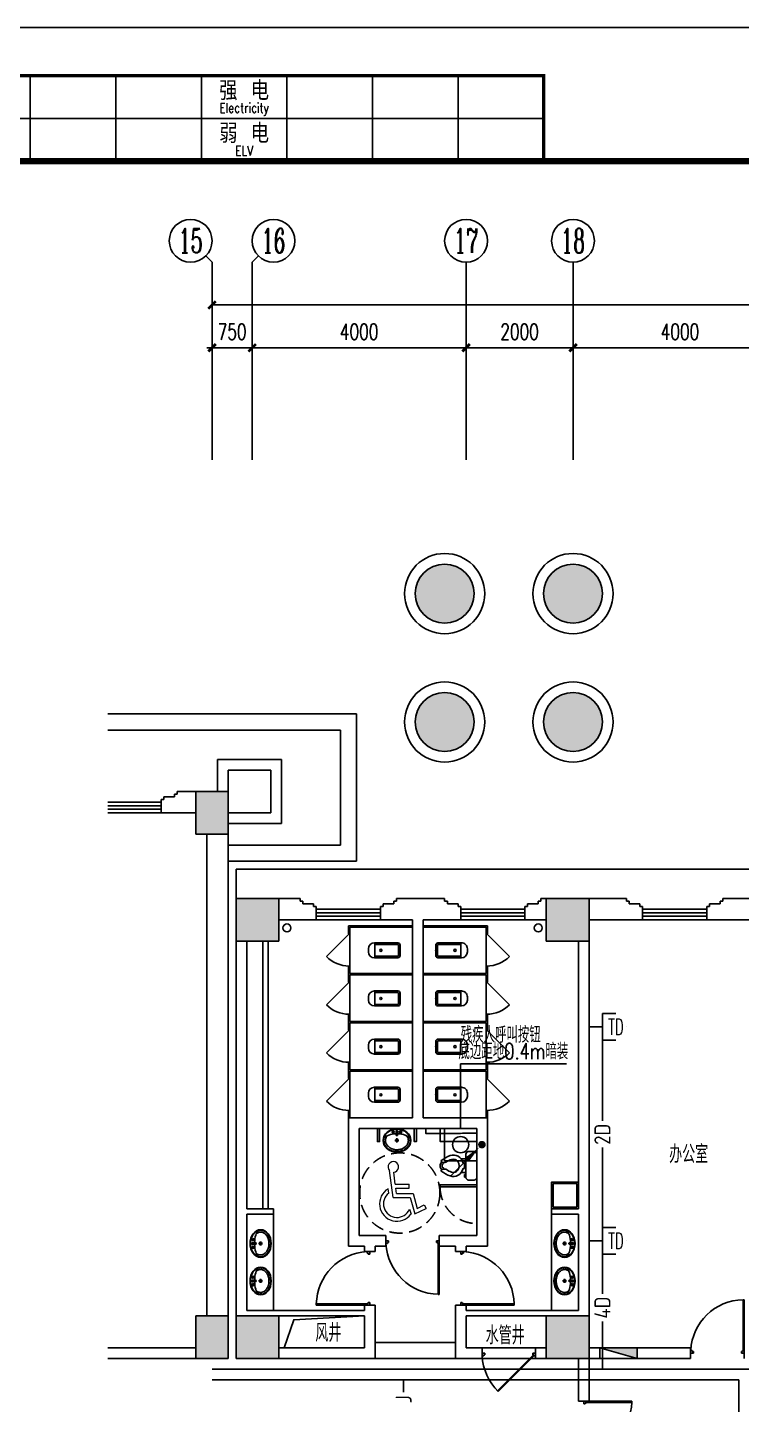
# Model space of a CAD drawing. Extents: x 190999 to 834799, y -200814 to 215286.
# Drawn here: x 685449 to 698799, y -107655 to -81914 of the extents above; entities that cross this region are included whole.
import ezdxf
from ezdxf.enums import TextEntityAlignment as Align

# ---------------------------------------------------------------- set-up
doc = ezdxf.new("R2010")
doc.units = 0
doc.header["$LTSCALE"] = 1000
doc.header["$MEASUREMENT"] = 0
doc.linetypes.add('CONTINOUS', pattern=[0])
doc.linetypes.add('HIDDEN', pattern=[0.375, 0.25, -0.125])
for name, color, linetype in [('00-EQUIP', 3, 'Continuous'), ('00-LWIRE', 4, 'Continuous'), ('00-SIG_TEXT', 7, 'Continuous'), ('00-WIRE-4', 6, 'Continuous'), ('A-Lvtry', 250, 'Continuous'), ('A-卫生间', 250, 'Continuous'), ('A-墙线', 2, 'Continuous'), ('A-外包装修', 250, 'Continuous'), ('A-外窗', 145, 'Continuous'), ('A-门', 167, 'Continuous'), ('AXIS', 3, 'Continuous'), ('AXIS_TEXT', 7, 'Continuous'), ('COLUMN', 2, 'Continuous'), ('EQUIP_消火栓', 6, 'Continuous'), ('PUB_HATCH', 250, 'Continuous'), ('图框', 189, 'Continuous'), ('房间名称', 7, 'Continuous'), ('桥架', 1, 'Continuous'), ('洞口线', 177, 'Continuous'), ('雨水管', 3, 'Continuous')]:
    doc.layers.add(name, color=color, linetype=linetype)
doc.layers.add('1-3残疾人坐席', color=7, linetype='Continuous', lineweight=9)
doc.styles.add('-GBCBIGGBENOR', font='GBENOR.shx', dxfattribs={"bigfont": 'GBCBIG.shx'})
doc.styles.add('_COMPLEX', font='COMPLEX.shx', dxfattribs={"width": 0.5})
doc.styles.add('_TCH_AXIS', font='COMPLEX', dxfattribs={"bigfont": 'GBCBIG'})
doc.styles.add('_TCH_DIM', font='SIMPLEX', dxfattribs={"bigfont": 'GBCBIG'})
doc.styles.add('ATT', font='txt')
doc.styles.add('COMPLEX', font='COMPLEX')
doc.styles.add('DIM_FONT', font='SIMPLEX', dxfattribs={"width": 0.7, "bigfont": 'GBCBIG'})
doc.styles.add('JIAO', font='tjromans.shx', dxfattribs={"bigfont": 'tjhztxt.shx'})
doc.styles.get("Standard").update_dxf_attribs({"font": 'simhei.ttf'})
doc.styles.add('TKZ2_tjkts.shx', font='tjromant.shx', dxfattribs={"bigfont": 'tjkts.shx'})
doc.dimstyles.new('DIMN', dxfattribs={"dimtxt": 300, "dimasz": 100, "dimexe": 250, "dimexo": 300, "dimgap": 150, "dimtad": 1, "dimdec": 0, "dimzin": 0, "dimdsep": 46, "dimtxsty": 'DIM_FONT', "dimblk": 'ARCHTICK', "dimcen": 0.09, "dimclrt": 7, "dimazin": 2, "dimtfac": 1, "dimtdec": 0, "dimtix": 1, "dimtmove": 2, "dimatfit": 3, "dimfxl": 0, "dimtolj": 1, "dimtzin": 0, "dimarcsym": 0})

# ---------------------------------------------------------------- blocks, each defined once
blk = doc.blocks.new('TJAD_TK_A0')
at = {"layer": '图框'}
for p, q in [((973, -441.7), (973, 399.3)), ((990, -412.7), (990, -156.7)), ((982, -172.7), (998, -172.7)), ((982, -188.7), (998, -188.7)), ((982, -204.7), (998, -204.7)), ((982, -220.7), (998, -220.7)), ((982, -236.7), (998, -236.7)), ((982, -252.7), (998, -252.7))]:
    blk.add_line(p, q, dxfattribs=at)
at = {"layer": '图框', "const_width": 1.2}
blk.add_lwpolyline([(2152, -431.7), (2152, 389.3), (998, 389.3), (998, -431.7)], close=True, dxfattribs=at)
at = {"layer": '图框', "const_width": 0.6}
blk.add_lwpolyline([(998, -431.7), (982, -431.7), (982, -156.7), (998, -156.7)], dxfattribs=at)
at = {"layer": '图框', "style": 'TKZ2_tjkts.shx'}
for s, p in [('强 电', (984.79, -212.7)), ('弱 电', (992.79, -212.7))]:
    blk.add_text(s, height=3.6, rotation=90, dxfattribs=at).set_placement(p, align=Align.MIDDLE_CENTER)
at = {"layer": '图框', "style": 'TKZ2_tjkts.shx', "width": 0.8}
for s, p in [('Electricity', (988.02, -212.7)), ('ELV', (996.02, -212.7))]:
    blk.add_text(s, height=1.8, rotation=90, dxfattribs=at).set_placement(p, align=Align.MIDDLE_CENTER)
blk = doc.blocks.new('m1800')
at = {"layer": 'A-墙线'}
for p, q in [((-900, -100), (-900, 100)), ((900, -100), (900, 100))]:
    blk.add_line(p, q, dxfattribs=at)
at = {"layer": 'A-门'}
for p, q in [((-900, 900), (-900, 0)), ((-900, 900), (-880, 900)), ((-880, 900), (-880, 50)), ((880, 900), (880, 50)), ((900, 900), (880, 900)), ((900, 900), (900, 0)), ((-900, 50), (-870, 50)), ((-900, 0), (-850, 0)), ((-870, 50), (-870, 30)), ((-870, 30), (-850, 30)), ((-850, 30), (-850, 0)), ((850, 30), (850, 0)), ((870, 30), (850, 30)), ((900, 0), (850, 0)), ((870, 50), (870, 30)), ((900, 50), (870, 50))]:
    blk.add_line(p, q, dxfattribs=at)
for centre, start, end in [((-900, 0), 0, 88.7267), ((900, 0), 91.2733, 180)]:
    blk.add_arc(centre, 900, start, end, dxfattribs=at)
blk = doc.blocks.new('m1000')
at = {"layer": 'A-墙线'}
for p, q in [((0, 0), (0, 200)), ((1000, 0), (1000, 200))]:
    blk.add_line(p, q, dxfattribs=at)
at = {"layer": 'A-门'}
for p, q in [((0, 1100), (0, 100)), ((0, 1100), (20, 1100)), ((20, 1100), (20, 150)), ((0, 150), (30, 150)), ((0, 100), (50, 100)), ((30, 150), (30, 130)), ((30, 130), (50, 130)), ((50, 130), (50, 100)), ((950, 130), (950, 100)), ((970, 130), (950, 130)), ((1000, 100), (950, 100)), ((970, 150), (970, 130)), ((1000, 150), (970, 150)), ((1000, 150), (1000, 100))]:
    blk.add_line(p, q, dxfattribs=at)
blk.add_arc((0, 100), 1000, 2.866, 88.854, dxfattribs=at)
blk = doc.blocks.new('15PTOI06')
at = {"color": 0, "linetype": 'ByBlock'}
for p, q in [((2, 10.5), (6, 10.5)), ((0, -8.5), (0, 8.5)), ((8, 8.5), (8, -8.5)), ((11.5, 5), (8, 5)), ((9, 2), (9.765178, 2)), ((9, -2), (9, 2)), ((23.431562, 2.5), (24.727861, 2.5)), ((24.931034, 1.327586), (24.062054, 2.5)), ((11.5, -5), (8, -5)), ((8.5, -8), (8, -8)), ((8, -8.5), (9, -8.5)), ((9, -6.5), (8.5, -6.5)), ((8.5, -6.5), (8.5, -8)), ((9.765178, -2), (9, -2)), ((9, -8.5), (9, -6.5)), ((23.431562, -2.5), (24.690476, -2.5)), ((24.931034, -1.327586), (24.062054, -2.5)), ((6, -10.5), (2, -10.5))]:
    blk.add_line(p, q, dxfattribs=at)
for centre, radius, start, end in [((2, 8.5), 2, 90, 180), ((6, 8.5), 2, 0, 90), ((9.765178, 2.5), 0.5, 270, 346.116636), ((17.25, 0.65), 7.210062, 71.816347, 166.116636), ((19.118098, 0), 6.118098, 147.797266, 212.202734), ((17.25, 0.65), 4.210062, 71.816347, 142.891702), ((12, -13.75), 19.534695, 57.937508, 70.559965), ((12, -13.75), 22.534695, 51.265418, 70.559965), ((23.431562, 4.5), 2, 237.937508, 270), ((24.727861, 4.5), 2, 270, 314.939898), ((23.666667, 0), 1.833333, 313.602819, 46.397181), ((23.166667, 0), 3.833333, 313.602819, 46.397181), ((25.787408, 3.438228), 0.5, 314.939898, 51.265418), ((2, -8.5), 2, 180, 270), ((6, -8.5), 2, 270, 0), ((9.765178, -2.5), 0.5, 13.883364, 90), ((17.25, -0.65), 7.210062, 193.883364, 288.183653), ((17.25, -0.65), 4.210062, 217.108298, 288.183653), ((12, 13.75), 19.534695, 289.440035, 302.062492), ((12, 13.75), 22.534695, 289.440035, 308.665009), ((23.431562, -4.5), 2, 90, 122.062492), ((24.690476, -4.5), 2, 44.162471, 90), ((25.766527, -3.454957), 0.5, 308.665009, 44.162471)]:
    blk.add_arc(centre, radius, start, end, dxfattribs=at)
at = {"color": 0, "linetype": 'ByBlock', "style": 'ATT'}
for tag, p, flags in [('ITEM', (0, -19.5), 3), ('ROOM_NUMBER', (0, -28.5), 1)]:
    blk.add_attdef(tag, p, '', height=6, dxfattribs=dict(at, flags=flags))
blk = doc.blocks.new('$lvtry$00000173')
for p, q in [((-37, -220, 0), (38, -220, 0)), ((-12, -126, 0), (-17, -51, 0)), ((0, -178, 0), (0, -261, 0)), ((10, -126, 0), (14, -51, 0))]:
    blk.add_line(p, q)
for centre, radius in [((-71, -63, 0), 20.6), ((-71, -63, 0), 15.6), ((0, -220, 0), 23.4), ((-1, -51, 0), 15.8), ((71, -63, 0), 20.6), ((71, -63, 0), 15.6)]:
    blk.add_circle(centre, radius)
blk.add_arc((-1, -118, 0), 13.9, 215.486, 324.514)
blk.add_ellipse((0, -220, 0), major_axis=(-259, 0), ratio=0.848663)
for start_param, end_param in [(4.764585, 5.931457), (3.493317, 4.671733)]:
    blk.add_ellipse((0, -216, 0), major_axis=(-259, 0), ratio=0.459125, start_param=start_param, end_param=end_param)
for points, knots in [([(-249, -220, 0), (-249, -227, 0), (-249, -234, 0), (-246, -254, 0), (-243, -266, 0), (-236, -289, 0), (-231, -300, 0), (-218, -322, 0), (-211, -332, 0), (-194, -352, 0), (-185, -361, 0), (-164, -378, 0), (-153, -386, 0), (-129, -400, 0), (-116, -406, 0), (-90, -416, 0), (-76, -420, 0), (-48, -426, 0), (-34, -428, 0), (-5, -430, 0), (9, -430, 0), (38, -427, 0), (52, -425, 0), (80, -419, 0), (94, -414, 0), (120, -404, 0), (133, -398, 0), (156, -384, 0), (167, -376, 0), (187, -359, 0), (197, -349, 0), (213, -329, 0), (220, -319, 0), (232, -297, 0), (237, -285, 0), (244, -262, 0), (247, -250, 0), (249, -226, 0), (249, -214, 0), (247, -190, 0), (245, -178, 0), (237, -155, 0), (232, -144, 0), (221, -122, 0), (213, -111, 0), (197, -91, 0), (188, -82, 0), (168, -64, 0), (157, -56, 0), (133, -42, 0), (121, -36, 0), (95, -25, 0), (81, -21, 0), (53, -15, 0), (39, -12, 0), (10, -10, 0), (-4, -10, 0), (-33, -11, 0), (-47, -13, 0), (-75, -19, 0), (-89, -24, 0), (-115, -34, 0), (-128, -40, 0), (-152, -53, 0), (-163, -61, 0), (-184, -78, 0), (-193, -87, 0), (-210, -107, 0), (-218, -117, 0), (-230, -139, 0), (-235, -150, 0), (-243, -173, 0), (-246, -185, 0), (-249, -205, 0), (-249, -212, 0), (-249, -220, 0)], [0, 0, 0, 0, 0.105369, 0.105369, 0.278747, 0.278747, 0.452125, 0.452125, 0.625504, 0.625504, 0.798882, 0.798882, 0.97226, 0.97226, 1.145639, 1.145639, 1.319017, 1.319017, 1.492395, 1.492395, 1.665774, 1.665774, 1.839152, 1.839152, 2.01253, 2.01253, 2.185909, 2.185909, 2.359287, 2.359287, 2.532665, 2.532665, 2.706044, 2.706044, 2.879422, 2.879422, 3.0528, 3.0528, 3.226179, 3.226179, 3.399557, 3.399557, 3.572935, 3.572935, 3.746313, 3.746313, 3.919692, 3.919692, 4.09307, 4.09307, 4.266448, 4.266448, 4.439827, 4.439827, 4.613205, 4.613205, 4.786583, 4.786583, 4.959962, 4.959962, 5.13334, 5.13334, 5.306718, 5.306718, 5.480097, 5.480097, 5.653475, 5.653475, 5.826853, 5.826853, 6.000232, 6.000232, 6.17361, 6.17361, 6.283185, 6.283185, 6.283185, 6.283185]), ([(-185, -132, 0), (-187, -134, 0), (-188, -136, 0), (-193, -144, 0), (-196, -150, 0), (-202, -163, 0), (-205, -169, 0), (-209, -181, 0), (-210, -188, 0), (-213, -200, 0), (-214, -206, 0), (-214, -215, 0), (-214, -217, 0), (-214, -220, 0), (-214, -226, 0), (-214, -233, 0), (-212, -247, 0), (-210, -255, 0), (-206, -268, 0), (-204, -273, 0), (-200, -282, 0), (-197, -287, 0), (-191, -299, 0), (-187, -305, 0), (-178, -317, 0), (-173, -323, 0), (-162, -333, 0), (-158, -338, 0), (-145, -348, 0), (-137, -354, 0), (-123, -363, 0), (-118, -366, 0), (-107, -371, 0), (-101, -374, 0), (-89, -379, 0), (-83, -381, 0), (-71, -385, 0), (-64, -387, 0), (-49, -390, 0), (-40, -392, 0), (-22, -394, 0), (-13, -394, 0), (5, -395, 0), (14, -394, 0), (32, -393, 0), (41, -392, 0), (58, -388, 0), (66, -386, 0), (81, -382, 0), (89, -379, 0), (104, -373, 0), (111, -369, 0), (125, -362, 0), (132, -358, 0), (144, -349, 0), (150, -344, 0), (162, -334, 0), (167, -329, 0), (177, -318, 0), (181, -313, 0), (189, -302, 0), (192, -297, 0), (199, -285, 0), (202, -278, 0), (207, -265, 0), (209, -259, 0), (211, -247, 0), (212, -242, 0), (214, -228, 0), (214, -220, 0), (213, -207, 0), (213, -201, 0), (211, -190, 0), (210, -184, 0), (205, -168, 0), (200, -157, 0), (191, -142, 0), (188, -137, 0), (185, -132, 0)], [5.740897, 5.740897, 5.740897, 5.740897, 5.780874, 5.780874, 5.896829, 5.896829, 6.012784, 6.012784, 6.128739, 6.128739, 6.240697, 6.240697, 6.283185, 6.283185, 6.283185, 6.399826, 6.399826, 6.5409, 6.5409, 6.634, 6.634, 6.7271, 6.7271, 6.852188, 6.852188, 6.977276, 6.977276, 7.077377, 7.077377, 7.229977, 7.229977, 7.317389, 7.317389, 7.404801, 7.404801, 7.497094, 7.497094, 7.589386, 7.589386, 7.712334, 7.712334, 7.835281, 7.835281, 7.958228, 7.958228, 8.081175, 8.081175, 8.194983, 8.194983, 8.30879, 8.30879, 8.422598, 8.422598, 8.537599, 8.537599, 8.6526, 8.6526, 8.767602, 8.767602, 8.884432, 8.884432, 8.982435, 8.982435, 9.119467, 9.119467, 9.224191, 9.224191, 9.328914, 9.328914, 9.470087, 9.470087, 9.571187, 9.571187, 9.672288, 9.672288, 9.874489, 9.874489, 9.967059, 9.967059, 9.967059, 9.967059])]:
    blk.add_open_spline(points, degree=3, knots=knots)
blk.add_point((-1, -51, 0))
blk = doc.blocks.new('wza')
at = {"layer": '1-3残疾人坐席', "linetype": 'CONTINOUS'}
for p, q in [((0, 0), (-66, 501)), ((40, 245), (10, 473)), ((-83, 80), (-94, 160)), ((0, 0), (318, 0)), ((40, 245), (302, 245)), ((63, 72), (50, 173)), ((50, 173), (302, 173)), ((63, 72), (372, 72)), ((302, 173), (302, 245)), ((372, 72), (452, -206)), ((307, -220), (334, -315)), ((318, 0), (407, -309)), ((407, -309), (615, -205)), ((452, -206), (583, -140)), ((583, -140), (615, -205))]:
    blk.add_line(p, q, dxfattribs=at)
for centre, radius, start, end in [((4, 570), 98.4, 273.7427, 224.6237), ((72, -121), 326, 120.5826, 323.3889), ((72, -121), 254, 127.7051, 337.0637)]:
    blk.add_arc(centre, radius, start, end, dxfattribs=at)
blk = doc.blocks.new('手盆')
at = {"layer": 'A-卫生间'}
for p, q in [((113, 12), (46, 16)), ((160, 0), (235, 0)), ((198, -37), (198, 38)), ((113, -11), (46, -16))]:
    blk.add_line(p, q, dxfattribs=at)
for centre, major_axis, ratio, start_param, end_param in [((198, 0), (0, 259), 0.763797, 3.141593, 9.424778), ((194, 0), (0, 259), 0.413212, 0.351725, 1.519021), ((106, 0), (0, 13.9), 0.9, 3.760941, 5.663837), ((194, 0), (0, 259), 0.413212, 1.620217, 2.789865)]:
    blk.add_ellipse(centre, major_axis=major_axis, ratio=ratio, start_param=start_param, end_param=end_param, dxfattribs=at)
for centre, major_axis in [((46, 0), (0, 15.8)), ((56, 71), (0, 20.6)), ((56, 71), (0, 15.6)), ((198, 0), (0, 23.4)), ((56, -71), (0, 20.6)), ((56, -71), (0, 15.6))]:
    blk.add_ellipse(centre, major_axis=major_axis, ratio=0.9, dxfattribs=at)
for points, knots in [([(198, -249), (204, -249), (211, -249), (228, -246), (239, -243), (260, -236), (270, -231), (290, -218), (299, -211), (317, -194), (325, -185), (340, -164), (347, -153), (360, -129), (365, -116), (374, -90), (378, -76), (383, -48), (385, -34), (387, -5), (387, 9), (385, 38), (383, 52), (377, 80), (373, 94), (364, 120), (358, 133), (345, 156), (338, 167), (323, 187), (314, 197), (296, 213), (287, 220), (267, 232), (257, 237), (236, 244), (225, 247), (204, 249), (193, 249), (171, 247), (161, 245), (140, 237), (129, 232), (110, 221), (100, 213), (82, 197), (74, 188), (58, 168), (51, 157), (38, 133), (32, 121), (23, 95), (19, 81), (13, 53), (11, 39), (9, 10), (9, -4), (10, -33), (12, -47), (18, -75), (21, -89), (30, -115), (36, -128), (48, -152), (55, -163), (70, -184), (78, -193), (96, -210), (105, -218), (125, -230), (135, -235), (156, -243), (167, -246), (184, -249), (191, -249), (198, -249)], [0, 0, 0, 0, 0.105369, 0.105369, 0.278747, 0.278747, 0.452125, 0.452125, 0.625504, 0.625504, 0.798882, 0.798882, 0.97226, 0.97226, 1.145639, 1.145639, 1.319017, 1.319017, 1.492395, 1.492395, 1.665774, 1.665774, 1.839152, 1.839152, 2.01253, 2.01253, 2.185909, 2.185909, 2.359287, 2.359287, 2.532665, 2.532665, 2.706044, 2.706044, 2.879422, 2.879422, 3.0528, 3.0528, 3.226179, 3.226179, 3.399557, 3.399557, 3.572935, 3.572935, 3.746313, 3.746313, 3.919692, 3.919692, 4.09307, 4.09307, 4.266448, 4.266448, 4.439827, 4.439827, 4.613205, 4.613205, 4.786583, 4.786583, 4.959962, 4.959962, 5.13334, 5.13334, 5.306718, 5.306718, 5.480097, 5.480097, 5.653475, 5.653475, 5.826853, 5.826853, 6.000232, 6.000232, 6.17361, 6.17361, 6.283185, 6.283185, 6.283185, 6.283185]), ([(119, -185), (121, -187), (123, -188), (130, -193), (135, -196), (146, -202), (152, -205), (163, -209), (169, -210), (180, -213), (186, -214), (194, -214), (196, -214), (198, -214), (204, -214), (209, -214), (222, -212), (229, -210), (241, -206), (245, -204), (254, -200), (259, -197), (269, -191), (275, -187), (286, -178), (291, -173), (300, -162), (304, -158), (314, -145), (319, -137), (327, -123), (329, -118), (334, -107), (336, -101), (341, -89), (343, -83), (346, -71), (348, -64), (351, -49), (352, -40), (354, -22), (355, -13), (355, 5), (355, 14), (354, 32), (352, 41), (349, 58), (348, 66), (343, 81), (341, 89), (335, 104), (332, 111), (326, 125), (322, 132), (314, 144), (310, 150), (301, 162), (296, 167), (287, 177), (281, 181), (272, 189), (267, 192), (256, 199), (250, 202), (238, 207), (233, 209), (223, 211), (217, 212), (205, 214), (198, 214), (186, 213), (181, 213), (171, 211), (166, 210), (151, 205), (141, 200), (128, 191), (123, 188), (119, 185)], [5.740897, 5.740897, 5.740897, 5.740897, 5.780874, 5.780874, 5.896829, 5.896829, 6.012784, 6.012784, 6.128739, 6.128739, 6.240697, 6.240697, 6.283185, 6.283185, 6.283185, 6.399826, 6.399826, 6.5409, 6.5409, 6.634, 6.634, 6.7271, 6.7271, 6.852188, 6.852188, 6.977276, 6.977276, 7.077377, 7.077377, 7.229977, 7.229977, 7.317389, 7.317389, 7.404801, 7.404801, 7.497094, 7.497094, 7.589386, 7.589386, 7.712334, 7.712334, 7.835281, 7.835281, 7.958228, 7.958228, 8.081175, 8.081175, 8.194983, 8.194983, 8.30879, 8.30879, 8.422598, 8.422598, 8.537599, 8.537599, 8.6526, 8.6526, 8.767602, 8.767602, 8.884432, 8.884432, 8.982435, 8.982435, 9.119467, 9.119467, 9.224191, 9.224191, 9.328914, 9.328914, 9.470087, 9.470087, 9.571187, 9.571187, 9.672288, 9.672288, 9.874489, 9.874489, 9.967059, 9.967059, 9.967059, 9.967059])]:
    blk.add_open_spline(points, degree=3, knots=knots, dxfattribs=at)
blk.add_point((46, 0), dxfattribs=at)
blk = doc.blocks.new('bfm01')
at = {"layer": 'A-墙线'}
for p, q in [((-200, 0), (0, 0)), ((-200, -1000), (0, -1000))]:
    blk.add_line(p, q, dxfattribs=at)
at = {"layer": 'A-门'}
for p, q in [((-200, -1000), (-200, 0)), ((-100, 0), (-100, -50)), ((-70, -50), (-100, -50)), ((-50, -30), (-70, -30)), ((-70, -30), (-70, -50)), ((-64, -44), (-50, -30)), ((-64, -44), (603, -711)), ((-50, 0), (-50, -30)), ((-50, -30), (617, -697)), ((0, 0), (0, -1000)), ((-70, -950), (-100, -950)), ((-100, -1000), (-100, -950)), ((-50, -1000), (-100, -1000)), ((-70, -970), (-70, -950)), ((-50, -970), (-70, -970)), ((-50, -1000), (-50, -970))]:
    blk.add_line(p, q, dxfattribs=at)
blk.add_arc((-100, 0), 1000, 272.866, 315.8103, dxfattribs=at)
blk = doc.blocks.new('$TwtSys$00000434')
for p, q in [((-0.5, 0.5), (-0.5, -0.5)), ((-0.5, -0.5), (0.5, 0.5)), ((0.5, 0.5), (-0.5, 0.5)), ((0.5, -0.5), (0.5, 0.5)), ((-0.5, -0.5), (0.5, -0.5))]:
    blk.add_line(p, q)
blk.add_solid([(0.5, -0.5), (0.5, 0.5), (-0.5, -0.5)])
blk = doc.blocks.new('_ArchTick')
at = {"const_width": 0.5}
blk.add_lwpolyline([(-0.7, -0.7), (0.7, 0.7)], dxfattribs=at)
blk = doc.blocks.new('*D784')
at = {"layer": 'AXIS', "color": 0, "lineweight": -2}
for p, q in [((688899, -89125), (688899, -87650)), ((689649, -89125), (689649, -87650)), ((688899, -87900), (688799, -87900)), ((688899, -87900), (689649, -87900)), ((689649, -87900), (689749, -87900))]:
    blk.add_line(p, q, dxfattribs=at)
at = {"layer": 'Defpoints', "color": 0}
for p in [(689649, -87900), (688899, -89425), (689649, -89425)]:
    blk.add_point(p, dxfattribs=at)
at = {"layer": 'AXIS', "color": 0, "lineweight": -2, "xscale": 100, "yscale": 100, "zscale": 100}
blk.add_blockref('_ArchTick', (688899, -87900), dxfattribs=at)
at = {"layer": 'AXIS', "color": 0, "lineweight": -2, "xscale": 100, "yscale": 100, "zscale": 100, "rotation": 180}
blk.add_blockref('_ArchTick', (689649, -87900), dxfattribs=at)
at = {"layer": 'AXIS', "color": 7, "insert": (689274, -87600), "char_height": 300, "attachment_point": 5, "style": 'DIM_FONT'}
blk.add_mtext('\\A1;750', dxfattribs=at)
blk = doc.blocks.new('*D785')
at = {"layer": 'AXIS', "color": 0, "lineweight": -2}
for p, q in [((689649, -89125), (689649, -87650)), ((693649, -89125), (693649, -87650)), ((689649, -87900), (693649, -87900))]:
    blk.add_line(p, q, dxfattribs=at)
at = {"layer": 'Defpoints', "color": 0}
for p in [(693649, -87900), (689649, -89425), (693649, -89425)]:
    blk.add_point(p, dxfattribs=at)
at = {"layer": 'AXIS', "color": 0, "lineweight": -2, "xscale": 100, "yscale": 100, "zscale": 100, "rotation": 180}
blk.add_blockref('_ArchTick', (689649, -87900), dxfattribs=at)
at = {"layer": 'AXIS', "color": 0, "lineweight": -2, "xscale": 100, "yscale": 100, "zscale": 100}
blk.add_blockref('_ArchTick', (693649, -87900), dxfattribs=at)
at = {"layer": 'AXIS', "color": 7, "insert": (691649, -87600), "char_height": 300, "attachment_point": 5, "style": 'DIM_FONT'}
blk.add_mtext('\\A1;4000', dxfattribs=at)
blk = doc.blocks.new('*D786')
at = {"layer": 'AXIS', "color": 0, "lineweight": -2}
for p, q in [((693649, -89125), (693649, -87650)), ((695649, -89125), (695649, -87650)), ((693649, -87900), (695649, -87900))]:
    blk.add_line(p, q, dxfattribs=at)
at = {"layer": 'Defpoints', "color": 0}
for p in [(695649, -87900), (693649, -89425), (695649, -89425)]:
    blk.add_point(p, dxfattribs=at)
at = {"layer": 'AXIS', "color": 0, "lineweight": -2, "xscale": 100, "yscale": 100, "zscale": 100, "rotation": 180}
blk.add_blockref('_ArchTick', (693649, -87900), dxfattribs=at)
at = {"layer": 'AXIS', "color": 0, "lineweight": -2, "xscale": 100, "yscale": 100, "zscale": 100}
blk.add_blockref('_ArchTick', (695649, -87900), dxfattribs=at)
at = {"layer": 'AXIS', "color": 7, "insert": (694649, -87600), "char_height": 300, "attachment_point": 5, "style": 'DIM_FONT'}
blk.add_mtext('\\A1;2000', dxfattribs=at)
blk = doc.blocks.new('*D787')
at = {"layer": 'AXIS', "color": 0, "lineweight": -2}
for p, q in [((695649, -89125), (695649, -87650)), ((699649, -89125), (699649, -87650)), ((695649, -87900), (699649, -87900))]:
    blk.add_line(p, q, dxfattribs=at)
at = {"layer": 'Defpoints', "color": 0}
for p in [(699649, -87900), (695649, -89425), (699649, -89425)]:
    blk.add_point(p, dxfattribs=at)
at = {"layer": 'AXIS', "color": 0, "lineweight": -2, "xscale": 100, "yscale": 100, "zscale": 100, "rotation": 180}
blk.add_blockref('_ArchTick', (695649, -87900), dxfattribs=at)
at = {"layer": 'AXIS', "color": 0, "lineweight": -2, "xscale": 100, "yscale": 100, "zscale": 100}
blk.add_blockref('_ArchTick', (699649, -87900), dxfattribs=at)
at = {"layer": 'AXIS', "color": 7, "insert": (697649, -87600), "char_height": 300, "attachment_point": 5, "style": 'DIM_FONT'}
blk.add_mtext('\\A1;4000', dxfattribs=at)
blk = doc.blocks.new('*D795')
at = {"layer": 'AXIS', "color": 0, "lineweight": -2}
for p, q in [((688899, -89125), (688899, -86850)), ((728399, -89125), (728399, -86850)), ((688899, -87100), (728399, -87100))]:
    blk.add_line(p, q, dxfattribs=at)
at = {"layer": 'Defpoints', "color": 0}
for p in [(728399, -87100), (688899, -89425), (728399, -89425)]:
    blk.add_point(p, dxfattribs=at)
at = {"layer": 'AXIS', "color": 0, "lineweight": -2, "xscale": 100, "yscale": 100, "zscale": 100, "rotation": 180}
blk.add_blockref('_ArchTick', (688899, -87100), dxfattribs=at)
at = {"layer": 'AXIS', "color": 0, "lineweight": -2, "xscale": 100, "yscale": 100, "zscale": 100}
blk.add_blockref('_ArchTick', (728399, -87100), dxfattribs=at)
at = {"layer": 'AXIS', "color": 7, "insert": (708649, -86800), "char_height": 300, "attachment_point": 5, "style": 'DIM_FONT'}
blk.add_mtext('\\A1;39500', dxfattribs=at)
blk = doc.blocks.new('$lvtry$00000200')
for p, q in [((-140, -40, 0), (-140, -480, 0)), ((-110, -40, 0), (-110, -470, 0)), ((100, 0, 0), (-100, 0, 0)), ((100, -30, 0), (-100, -30, 0)), ((110, -470, 0), (110, -40, 0)), ((140, -480, 0), (140, -40, 0)), ((140, -470, 0), (-140, -470, 0)), ((-30, -590, 0), (30, -590, 0))]:
    blk.add_line(p, q)
blk.add_circle((0, -359, 0), 20)
for centre, radius, start, end in [((-100, -40, 0), 40, 90, 180), ((-100, -40, 0), 10, 90, 180), ((100, -40, 0), 40, 0, 90), ((100, -40, 0), 10, 0, 90), ((-30, -480, 0), 110, 180, 270), ((30, -480, 0), 110, 270, 0)]:
    blk.add_arc(centre, radius, start, end)
blk.add_point((0, 0))
blk = doc.blocks.new('$DorLib2D$00000114')
at = {"color": 0}
blk.add_line((0.5, 0), (-0.207, 0.707), dxfattribs=at)
blk.add_arc((0.5, 0), 1, 135, 180, dxfattribs=at)
blk = doc.blocks.new('_AXISO')
blk.add_circle((0, 0), 0.5)
at = {"layer": 'AXIS_TEXT', "style": 'COMPLEX', "width": 1.041667}
blk.add_attdef('A', text='', height=0.56, dxfattribs=at).set_placement((-0.25, -0.28), (0.25, -0.28), align=Align.FIT)
blk = doc.blocks.new('_LINKPT1')
at = {"color": 0}
blk.add_line((0, 0), (0, 0), dxfattribs=at)
blk = doc.blocks.new('_X46JNE')
at = {"color": 0}
for p, q in [((0.357, 0.714), (-0.357, 0.714)), ((-0.357, 0.714), (-0.357, 0)), ((0.357, 0), (0.357, 0.714)), ((-0.357, 0), (0.357, 0))]:
    blk.add_line(p, q, dxfattribs=at)
blk.add_circle((0, 0.357), 0.179, dxfattribs=at)
for p in [(0, 0.714), (-0.357, 0.357), (0.357, 0.357), (0, 0)]:
    blk.add_blockref('_LINKPT1', p, dxfattribs=at)
at = {"color": 0, "width": 0.8, "flags": 9}
blk.add_attdef('A', (0, 0), '', height=0.0000143, dxfattribs=at)
blk = doc.blocks.new('IO37IMB6')
for p, q in [((-0.5, 0.499), (-0.5, 0.999)), ((0.5, 0.999), (0.5, 0.499)), ((0.5, 0.499), (-0.5, 0.499)), ((0, 0.5), (0, 0))]:
    blk.add_line(p, q)
at = {"xscale": 0.002, "yscale": 0.002, "zscale": 0.002}
for p in [(0, 1.384), (-0.5, 0.499), (0, 0), (0.5, 0.499)]:
    blk.add_blockref('_LINKPT1', p, dxfattribs=at)
at = {"style": '_COMPLEX', "width": 0.6, "flags": 8}
blk.add_attdef('$TEXT$', text='', height=0.6, dxfattribs=at).set_placement((0, 1), align=Align.MIDDLE_CENTER)
at = {"flags": 9}
blk.add_attdef('A', (0, 0), '', height=0.00002, dxfattribs=at)
blk = doc.blocks.new('_WRLD10L')
for p, q in [((1.15, 1.15), (0.55, 0.55)), ((0.104, 0.104), (0.104, 0.104)), ((-0.104, -0.104), (-0.104, -0.104))]:
    blk.add_line(p, q)
at = {"const_width": 0.142}
blk.add_lwpolyline([(-0.071, 0, 1), (0.071, 0, 1)], format="xyb", close=True, dxfattribs=at)
blk.add_solid([(0.62, 0.48), (0.48, 0.62), (0.1, 0.1)])
at = {"width": 0.8, "flags": 9}
blk.add_attdef('A', (0, 0), '', height=0.00002, dxfattribs=at)

msp = doc.modelspace()

# ---------------------------------------------------------------- hatches: boundary and pattern name
at = {"layer": 'PUB_HATCH'}
for points in [[(692698.5, -92496.3, 1), (693798.5, -92496.3, 1)], [(695098.5, -92496.3, 1), (696198.5, -92496.3, 1)], [(692698.5, -94896.3, 1), (693798.5, -94896.3, 1)], [(696198.5, -94896.3, 1), (695098.5, -94896.3, 1)], [(689198.5, -96996.3), (689198.5, -96196.3), (688598.5, -96196.3), (688598.5, -96996.3)], [(690148.5, -98996.3), (690148.5, -98196.3), (689348.5, -98196.3), (689348.5, -98996.3)], [(695948.5, -98996.3), (695948.5, -98196.3), (695148.5, -98196.3), (695148.5, -98996.3)], [(689198.5, -106796.3), (689198.5, -105996.3), (688598.5, -105996.3), (688598.5, -106796.3)], [(690148.5, -106796.3), (690148.5, -105996.3), (689348.5, -105996.3), (689348.5, -106796.3)], [(695948.5, -106796.3), (695948.5, -105996.3), (695148.5, -105996.3), (695148.5, -106796.3)]]:
    msp.add_hatch(color=256, dxfattribs=at).paths.add_polyline_path(points)

# ---------------------------------------------------------------- linework, layer by layer
at = {"layer": '00-EQUIP'}
for p, q in [((693547.2, -101286.5), (695529.2, -101286.5)), ((693547.2, -102496.3), (693547.2, -101286.5))]:
    msp.add_line(p, q, dxfattribs=at)
at = {"layer": '00-WIRE-4'}
for p, q in [((696198, -102353.1), (696198, -100846.3)), ((696198, -104346.3), (696198, -102853.7)), ((696198, -104846.3), (696198, -105584.1)), ((696198, -106103.4), (696198, -106996.3)), ((692481.9, -107426.4), (692481.9, -107196.3))]:
    msp.add_line(p, q, dxfattribs=at)
at = {"layer": 'A-Lvtry'}
for points in [[(692032, -102496.3), (692032, -102741.1), (691992, -102741.1), (691992, -102496.3)], [(692680.2, -102496.3), (692680.2, -102741.1), (692720.2, -102741.1), (692720.2, -102496.3)], [(693848.5, -102736.3), (693162.7, -102736.3), (693162.7, -102496.3), (693848.5, -102496.3), (693848.5, -102736.3)], [(693848.5, -103586.3), (693162.7, -103586.3), (693162.7, -103546.3), (693848.5, -103546.3)]]:
    msp.add_lwpolyline(points, dxfattribs=at)
msp.add_lwpolyline([(692893.7, -102496.3), (692893.7, -102586.3), (693543.7, -102586.3, -0.0066002), (693848.5, -102586.2, 0.0135277)], format="xyb", dxfattribs=at)
at = {"layer": 'A-Lvtry', "linetype": 'HIDDEN'}
msp.add_circle((692409.4, -103701.7), 750, dxfattribs=at)
msp.add_arc((693848.5, -103586.3), 685.8, 179.99982, 270, dxfattribs=at)
at = {"layer": 'A-卫生间'}
for p, q in [((692648.5, -98708.8), (691448.5, -98708.8)), ((691448.5, -98708.8), (691448.5, -98858.8)), ((692648.5, -98733.8), (691473.5, -98733.8)), ((691473.5, -98858.8), (691473.5, -98733.8)), ((692648.5, -98733.8), (692648.5, -98708.8)), ((692848.5, -98708.8), (694048.5, -98708.8)), ((692848.5, -98708.8), (692848.5, -98733.8)), ((692848.5, -98733.8), (694023.5, -98733.8)), ((694023.5, -98733.8), (694023.5, -98858.8)), ((694048.5, -98858.8), (694048.5, -98708.8)), ((689848.5, -103996.3), (689848.5, -98996.3)), ((689948.5, -103996.3), (689948.5, -98996.3)), ((691448.5, -98858.8), (691473.5, -98858.8)), ((694023.5, -98858.8), (694048.5, -98858.8)), ((691473.5, -99458.8), (691448.5, -99458.8)), ((691448.5, -99458.8), (691448.5, -99596.3)), ((691448.5, -99596.3), (691448.5, -99758.8)), ((691473.5, -99596.3), (691473.5, -99458.8)), ((691473.5, -99596.3), (692648.5, -99596.3)), ((692648.5, -99596.3), (692648.5, -99621.3)), ((694023.5, -99596.3), (692848.5, -99596.3)), ((692848.5, -99621.3), (692848.5, -99596.3)), ((694048.5, -99458.8), (694023.5, -99458.8)), ((694023.5, -99458.8), (694023.5, -99596.3)), ((694048.5, -99596.3), (694048.5, -99458.8)), ((694048.5, -99758.8), (694048.5, -99596.3)), ((691448.5, -99758.8), (691473.5, -99758.8)), ((691473.5, -99621.3), (692648.5, -99621.3)), ((691473.5, -99758.8), (691473.5, -99621.3)), ((694023.5, -99621.3), (692848.5, -99621.3)), ((694023.5, -99621.3), (694023.5, -99758.8)), ((694023.5, -99758.8), (694048.5, -99758.8)), ((691473.5, -100358.8), (691448.5, -100358.8)), ((691448.5, -100358.8), (691448.5, -100496.3)), ((691473.5, -100496.3), (691473.5, -100358.8)), ((694048.5, -100358.8), (694023.5, -100358.8)), ((694023.5, -100358.8), (694023.5, -100496.3)), ((694048.5, -100496.3), (694048.5, -100358.8)), ((691448.5, -100496.3), (691448.5, -100658.8)), ((691473.5, -100496.3), (692648.5, -100496.3)), ((691473.5, -100521.3), (692648.5, -100521.3)), ((691473.5, -100658.8), (691473.5, -100521.3)), ((692648.5, -100496.3), (692648.5, -100521.3)), ((694023.5, -100496.3), (692848.5, -100496.3)), ((692848.5, -100521.3), (692848.5, -100496.3)), ((694023.5, -100521.3), (692848.5, -100521.3)), ((694023.5, -100521.3), (694023.5, -100658.8)), ((694048.5, -100658.8), (694048.5, -100496.3)), ((691448.5, -100658.8), (691473.5, -100658.8)), ((694023.5, -100658.8), (694048.5, -100658.8)), ((691473.5, -101258.8), (691448.5, -101258.8)), ((691448.5, -101258.8), (691448.5, -101396.3)), ((691448.5, -101396.3), (691448.5, -101558.8)), ((691473.5, -101396.3), (691473.5, -101258.8)), ((691473.5, -101396.3), (692648.5, -101396.3)), ((692648.5, -101396.3), (692648.5, -101421.3)), ((694023.5, -101396.3), (692848.5, -101396.3)), ((692848.5, -101421.3), (692848.5, -101396.3)), ((694048.5, -101258.8), (694023.5, -101258.8)), ((694023.5, -101258.8), (694023.5, -101396.3)), ((694048.5, -101396.3), (694048.5, -101258.8)), ((694048.5, -101558.8), (694048.5, -101396.3)), ((691448.5, -101558.8), (691473.5, -101558.8)), ((691473.5, -101421.3), (692648.5, -101421.3)), ((691473.5, -101558.8), (691473.5, -101421.3)), ((694023.5, -101421.3), (692848.5, -101421.3)), ((694023.5, -101421.3), (694023.5, -101558.8)), ((694023.5, -101558.8), (694048.5, -101558.8)), ((691473.5, -102158.8), (691448.5, -102158.8)), ((691448.5, -102158.8), (691448.5, -102296.3)), ((691473.5, -102296.3), (691473.5, -102158.8)), ((694048.5, -102158.8), (694023.5, -102158.8)), ((694023.5, -102158.8), (694023.5, -102296.3)), ((694048.5, -102296.3), (694048.5, -102158.8)), ((691448.5, -102296.3), (691473.5, -102296.3)), ((694023.5, -102296.3), (694048.5, -102296.3)), ((690048.5, -105896.3), (690048.5, -104096.3)), ((695248.5, -105896.3), (695248.5, -104096.3)), ((693448.5, -106496.3), (691948.5, -106496.3)), ((693448.5, -106796.3), (691948.5, -106796.3))]:
    msp.add_line(p, q, dxfattribs=at)
for points in [[(692032, -102496.3), (692032, -102741.1), (691992, -102741.1), (691992, -102496.3)], [(692680.2, -102496.3), (692680.2, -102741.1), (692720.2, -102741.1), (692720.2, -102496.3)], [(693848.5, -102736.3), (693162.7, -102736.3), (693162.7, -102496.3), (693848.5, -102496.3), (693848.5, -102736.3)], [(693848.5, -103586.3), (693162.7, -103586.3), (693162.7, -103546.3), (693848.5, -103546.3)]]:
    msp.add_lwpolyline(points, dxfattribs=at)
msp.add_lwpolyline([(692893.7, -102496.3), (692893.7, -102586.3), (693543.7, -102586.3, -0.0066002), (693848.5, -102586.2, 0.0135277)], format="xyb", dxfattribs=at)
for points in [[(695748.5, -103496.3), (695248.5, -103496.3), (695248.5, -103996.3), (695748.5, -103996.3)], [(695718.5, -103526.3), (695278.5, -103526.3), (695278.5, -103966.3), (695718.5, -103966.3)]]:
    msp.add_lwpolyline(points, close=True, dxfattribs=at)
at = {"layer": 'A-卫生间', "linetype": 'HIDDEN'}
msp.add_circle((692409.4, -103701.7), 750, dxfattribs=at)
msp.add_arc((693848.5, -103586.3), 685.8, 179.99982, 270, dxfattribs=at)
at = {"layer": 'A-墙线'}
for p, q in [((688998.5, -95596.3), (690198.5, -95596.3)), ((688998.5, -96196.3), (688998.5, -95596.3)), ((690198.5, -96796.3), (690198.5, -95596.3)), ((689198.5, -95796.3), (689998.5, -95796.3)), ((689198.5, -96196.3), (689198.5, -95796.3)), ((689998.5, -96596.3), (689998.5, -95796.3)), ((688198.5, -96246.3), (688198.5, -96296.3)), ((688248.5, -96246.3), (688198.5, -96246.3)), ((688248.5, -96196.3), (688598.5, -96196.3)), ((688248.5, -96196.3), (688248.5, -96246.3)), ((687998.5, -96346.3), (687948.5, -96346.3)), ((687948.5, -96346.3), (687948.5, -96596.3)), ((687998.5, -96296.3), (687998.5, -96346.3)), ((688198.5, -96296.3), (687998.5, -96296.3)), ((687948.5, -96596.3), (688598.5, -96596.3)), ((689198.5, -96596.3), (689998.5, -96596.3)), ((688798.5, -105996.3), (688798.5, -96996.3)), ((689198.5, -96796.3), (690198.5, -96796.3)), ((689198.5, -105996.3), (689198.5, -96996.3)), ((689948.5, -98196.3), (690548.5, -98196.3)), ((690548.5, -98196.3), (690548.5, -98246.3)), ((690548.5, -98246.3), (690598.5, -98246.3)), ((690598.5, -98246.3), (690598.5, -98296.3)), ((690598.5, -98296.3), (690798.5, -98296.3)), ((690798.5, -98296.3), (690798.5, -98346.3)), ((692098.5, -98296.3), (692098.5, -98346.3)), ((692298.5, -98296.3), (692098.5, -98296.3)), ((692298.5, -98246.3), (692298.5, -98296.3)), ((692348.5, -98246.3), (692298.5, -98246.3)), ((692348.5, -98196.3), (693248.5, -98196.3)), ((692348.5, -98196.3), (692348.5, -98246.3)), ((693248.5, -98196.3), (693248.5, -98246.3)), ((693248.5, -98246.3), (693298.5, -98246.3)), ((693298.5, -98246.3), (693298.5, -98296.3)), ((693298.5, -98296.3), (693498.5, -98296.3)), ((693498.5, -98296.3), (693498.5, -98346.3)), ((694798.5, -98296.3), (694798.5, -98346.3)), ((694998.5, -98296.3), (694798.5, -98296.3)), ((694998.5, -98246.3), (694998.5, -98296.3)), ((695048.5, -98246.3), (694998.5, -98246.3)), ((695048.5, -98196.3), (695148.5, -98196.3)), ((695048.5, -98196.3), (695048.5, -98246.3)), ((696648.5, -98196.3), (695948.5, -98196.3)), ((696648.5, -98196.3), (696648.5, -98246.3)), ((696648.5, -98246.3), (696698.5, -98246.3)), ((696698.5, -98246.3), (696698.5, -98296.3)), ((696698.5, -98296.3), (696898.5, -98296.3)), ((696898.5, -98296.3), (696898.5, -98346.3)), ((698198.5, -98296.3), (698198.5, -98346.3)), ((698398.5, -98296.3), (698198.5, -98296.3)), ((698398.5, -98246.3), (698398.5, -98296.3)), ((698448.5, -98246.3), (698398.5, -98246.3)), ((698448.5, -98196.3), (698448.5, -98246.3)), ((698448.5, -98196.3), (699148.5, -98196.3)), ((690798.5, -98346.3), (690848.5, -98346.3)), ((690848.5, -98346.3), (690848.5, -98596.3)), ((692098.5, -98346.3), (692048.5, -98346.3)), ((692048.5, -98346.3), (692048.5, -98596.3)), ((693498.5, -98346.3), (693548.5, -98346.3)), ((693548.5, -98346.3), (693548.5, -98596.3)), ((694798.5, -98346.3), (694748.5, -98346.3)), ((694748.5, -98346.3), (694748.5, -98596.3)), ((696898.5, -98346.3), (696948.5, -98346.3)), ((696948.5, -98346.3), (696948.5, -98596.3)), ((698198.5, -98346.3), (698148.5, -98346.3)), ((698148.5, -98346.3), (698148.5, -98596.3)), ((690848.5, -98596.3), (690148.5, -98596.3)), ((692048.5, -98596.3), (692648.5, -98596.3)), ((692648.5, -102296.3), (692648.5, -98596.3)), ((692848.5, -102296.3), (692848.5, -98596.3)), ((692848.5, -98596.3), (693548.5, -98596.3)), ((694748.5, -98596.3), (695148.5, -98596.3)), ((695948.5, -98596.3), (696948.5, -98596.3)), ((699148.5, -98596.3), (698148.5, -98596.3)), ((689348.5, -105996.3), (689348.5, -98996.3)), ((689548.5, -103996.3), (689548.5, -98996.3)), ((695748.5, -103996.3), (695748.5, -98996.3)), ((695948.5, -106196.3), (695948.5, -98996.3)), ((692648.5, -102296.3), (691448.5, -102296.3)), ((691448.5, -104696.3), (691448.5, -102296.3)), ((694048.5, -102296.3), (692848.5, -102296.3)), ((694048.5, -104696.3), (694048.5, -102296.3)), ((693848.5, -102496.3), (691648.5, -102496.3)), ((691648.5, -104496.3), (691648.5, -102496.3)), ((693848.5, -104496.3), (693848.5, -102496.3)), ((690048.5, -103996.3), (689548.5, -103996.3)), ((689548.5, -105896.3), (689548.5, -104096.3)), ((690048.5, -104096.3), (689548.5, -104096.3)), ((690048.5, -103996.3), (690048.5, -104096.3)), ((695248.5, -103996.3), (695748.5, -103996.3)), ((695248.5, -103996.3), (695248.5, -104096.3)), ((695248.5, -104096.3), (695748.5, -104096.3)), ((695748.5, -105896.3), (695748.5, -104096.3)), ((692148.5, -104496.3), (691648.5, -104496.3)), ((693848.5, -104496.3), (693148.5, -104496.3)), ((691748.5, -104696.3), (691448.5, -104696.3)), ((691748.5, -104796.3), (691748.5, -104696.3)), ((691948.5, -104796.3), (691948.5, -104696.3)), ((692148.5, -104696.3), (691948.5, -104696.3)), ((693448.5, -104696.3), (693148.5, -104696.3)), ((693448.5, -104796.3), (693448.5, -104696.3)), ((693648.5, -104796.3), (693648.5, -104696.3)), ((694048.5, -104696.3), (693648.5, -104696.3)), ((691748.5, -105896.3), (691748.5, -105796.3)), ((691948.5, -106796.3), (691948.5, -105796.3)), ((693448.5, -106796.3), (693448.5, -105796.3)), ((693648.5, -105896.3), (693648.5, -105796.3)), ((689548.5, -105896.3), (691748.5, -105896.3)), ((690148.5, -105996.3), (691748.5, -105996.3)), ((691748.5, -106596.3), (691748.5, -105996.3)), ((695748.5, -105896.3), (693648.5, -105896.3)), ((693648.5, -106596.3), (693648.5, -105996.3)), ((695148.5, -105996.3), (693648.5, -105996.3)), ((688598.5, -106596.3), (686948.5, -106596.3)), ((688598.5, -106796.3), (686948.5, -106796.3)), ((690148.5, -106596.3), (691748.5, -106596.3)), ((690148.5, -106796.3), (691948.5, -106796.3)), ((693448.5, -106796.3), (693948.5, -106796.3)), ((693648.5, -106596.3), (693948.5, -106596.3)), ((693948.5, -106796.3), (693948.5, -106596.3)), ((695148.5, -106596.3), (694948.5, -106596.3)), ((694948.5, -106796.3), (694948.5, -106596.3)), ((695148.5, -106796.3), (694948.5, -106796.3)), ((695748.5, -106796.3), (695748.5, -107596.3)), ((697848.5, -106596.3), (695948.5, -106596.3)), ((695948.5, -107596.3), (695948.5, -106796.3)), ((697848.5, -106796.3), (695948.5, -106796.3))]:
    msp.add_line(p, q, dxfattribs=at)
at = {"layer": 'A-外包装修'}
for p, q in [((686948.5, -94746.1), (691598.5, -94746.1)), ((691598.5, -97496.3), (691598.5, -94746.1)), ((686948.5, -95046.1), (691298.5, -95046.1)), ((691298.5, -97196.3), (691298.5, -95046.1)), ((689198.5, -97196.3), (691298.5, -97196.3)), ((689198.5, -97496.3), (691598.5, -97496.3)), ((689348.5, -97646.3), (700498.5, -97646.3)), ((689348.5, -98196.3), (689348.5, -97646.3))]:
    msp.add_line(p, q, dxfattribs=at)
for centre in [(693248.5, -92496.3), (695648.5, -92496.3), (693248.5, -94896.3), (695648.5, -94896.3)]:
    msp.add_circle(centre, 750, dxfattribs=at)
at = {"layer": 'A-外窗'}
for p, q in [((687948.5, -96396.3), (686948.5, -96396.3)), ((687948.5, -96466.3), (686948.5, -96466.3)), ((687948.5, -96526.3), (686948.5, -96526.3)), ((687948.5, -96596.3), (686948.5, -96596.3)), ((690848.5, -98396.3), (692048.5, -98396.3)), ((690848.5, -98466.3), (692048.5, -98466.3)), ((690848.5, -98526.3), (692048.5, -98526.3)), ((694748.5, -98396.3), (693548.5, -98396.3)), ((694748.5, -98466.3), (693548.5, -98466.3)), ((694748.5, -98526.3), (693548.5, -98526.3)), ((698148.5, -98396.3), (696948.5, -98396.3)), ((698148.5, -98466.3), (696948.5, -98466.3)), ((698148.5, -98526.3), (696948.5, -98526.3)), ((690848.5, -98596.3), (692048.5, -98596.3)), ((694748.5, -98596.3), (693548.5, -98596.3)), ((698148.5, -98596.3), (696948.5, -98596.3))]:
    msp.add_line(p, q, dxfattribs=at)
at = {"layer": 'A-门'}
for p, q in [((691473.5, -98858.8), (691473.5, -99458.8)), ((694023.5, -98858.8), (694023.5, -99458.8)), ((691473.5, -99758.8), (691473.5, -100358.8)), ((694023.5, -99758.8), (694023.5, -100358.8)), ((691473.5, -100658.8), (691473.5, -101258.8)), ((694023.5, -100658.8), (694023.5, -101258.8)), ((691473.5, -101558.8), (691473.5, -102158.8)), ((694023.5, -101558.8), (694023.5, -102158.8))]:
    msp.add_line(p, q, dxfattribs=at)
at = {"layer": 'AXIS'}
for p, q in [((688781.4, -86182.6), (688898.5, -86299.8)), ((689765.7, -86182.6), (689648.5, -86299.8)), ((688898.5, -89996.3), (688898.5, -86299.8)), ((689648.5, -89996.3), (689648.5, -86299.8)), ((693648.5, -89996.3), (693648.5, -86299.8)), ((695648.5, -89996.3), (695648.5, -86299.8))]:
    msp.add_line(p, q, dxfattribs=at)
at = {"layer": 'COLUMN'}
for p, q in [((689198.5, -96196.3), (688598.5, -96196.3)), ((688598.5, -96196.3), (688598.5, -96996.3)), ((689198.5, -96996.3), (689198.5, -96196.3)), ((688598.5, -96996.3), (689198.5, -96996.3)), ((690148.5, -98196.3), (689348.5, -98196.3)), ((689348.5, -98196.3), (689348.5, -98996.3)), ((690148.5, -98996.3), (690148.5, -98196.3)), ((695948.5, -98196.3), (695148.5, -98196.3)), ((695148.5, -98196.3), (695148.5, -98996.3)), ((695948.5, -98996.3), (695948.5, -98196.3)), ((689348.5, -98996.3), (690148.5, -98996.3)), ((695148.5, -98996.3), (695948.5, -98996.3)), ((689198.5, -105996.3), (688598.5, -105996.3)), ((688598.5, -105996.3), (688598.5, -106796.3)), ((689198.5, -106796.3), (689198.5, -105996.3)), ((690148.5, -105996.3), (689348.5, -105996.3)), ((689348.5, -105996.3), (689348.5, -106796.3)), ((690148.5, -106796.3), (690148.5, -105996.3)), ((695948.5, -105996.3), (695148.5, -105996.3)), ((695148.5, -105996.3), (695148.5, -106796.3)), ((695948.5, -106796.3), (695948.5, -105996.3)), ((688598.5, -106796.3), (689198.5, -106796.3)), ((689348.5, -106796.3), (690148.5, -106796.3)), ((695148.5, -106796.3), (695948.5, -106796.3))]:
    msp.add_line(p, q, dxfattribs=at)
for centre, start, end in [((693248.5, -92496.3), 0, 180), ((695648.5, -92496.3), 0, 180), ((693248.5, -92496.3), 180, 0), ((695648.5, -92496.3), 180, 0), ((693248.5, -94896.3), 0, 180), ((695648.5, -94896.3), 0, 180), ((693248.5, -94896.3), 180, 0), ((695648.5, -94896.3), 180, 0)]:
    msp.add_arc(centre, 550, start, end, dxfattribs=at)
at = {"layer": '桥架'}
for p, q in [((688898.5, -106996.3), (698948.5, -106996.3)), ((688898.5, -107196.3), (698748.5, -107196.3)), ((698748.5, -158196.3), (698748.5, -107196.3))]:
    msp.add_line(p, q, dxfattribs=at)
at = {"layer": '洞口线', "ltscale": 2}
msp.add_lwpolyline([(690248.5, -106596.3), (690426.4, -106069.9), (691748.5, -105996.3)], dxfattribs=at)
at = {"layer": '雨水管'}
for centre in [(690298.5, -98746.3), (694998.5, -98746.3)]:
    msp.add_circle(centre, 75, dxfattribs=at)

# ---------------------------------------------------------------- block references
for name, p in [('wza', (692285.1, -103783.5)), ('手盆', (689608.5, -104646.3)), ('手盆', (689608.5, -105346.3))]:
    msp.add_blockref(name, p)
at = {"xscale": -1}
for p in [(695688.5, -104646.3), (695688.5, -105346.3)]:
    msp.add_blockref('手盆', p, dxfattribs=at)
at = {"layer": '00-EQUIP'}
ref = msp.add_blockref('IO37IMB6', (695948.5, -100596.3), dxfattribs=dict(at, xscale=500, yscale=500, zscale=500, rotation=270))
ref.add_attrib('$TEXT$', 'TD', dxfattribs={"layer": '0', "height": 300, "style": '_COMPLEX', "width": 0.6, "flags": 8}).set_placement((696448.5, -100596.3), align=Align.MIDDLE_CENTER)
at = {"layer": '00-EQUIP', "xscale": 843.6750585380942, "yscale": 843.6750585371628, "zscale": 843.6750585375537}
msp.add_blockref('_X46JNE', (693547.2, -103098.9), dxfattribs=at)
at = {"layer": '00-EQUIP'}
ref = msp.add_blockref('IO37IMB6', (695948.5, -104596.3), dxfattribs=dict(at, xscale=500, yscale=500, zscale=500, rotation=270))
ref.add_attrib('$TEXT$', 'TD', dxfattribs={"layer": '0', "height": 300, "style": '_COMPLEX', "width": 0.6, "flags": 8}).set_placement((696448.5, -104596.3), align=Align.MIDDLE_CENTER)
at = {"layer": '00-LWIRE', "xscale": 500, "yscale": 500, "zscale": 500, "rotation": 180}
msp.add_blockref('_WRLD10L', (693945.4, -102797.6), dxfattribs=at)
at = {"layer": 'A-Lvtry'}
msp.add_blockref('$lvtry$00000173', (692356.1, -102498.8, 0), dxfattribs=at)
at = {"layer": 'A-Lvtry', "xscale": -25.40000000596046, "yscale": 25.40000000596046, "zscale": 25.4, "rotation": 359.9999997815146}
msp.add_blockref('15PTOI06', (693848.5, -103192.8), dxfattribs=at)
at = {"layer": 'A-卫生间', "yscale": -0.9999999999999998, "rotation": 90.00000000106468}
for p in [(692414.2, -99165.1, 0), (692414.2, -100065.1, 0), (692414.2, -100965.1, 0), (692414.2, -101865.1, 0)]:
    msp.add_blockref('$lvtry$00000200', p, dxfattribs=at)
at = {"layer": 'A-卫生间'}
for name, p, rotation in [('$lvtry$00000200', (693082.9, -99165.1, 0), 89.99999999893534), ('$lvtry$00000200', (693082.9, -100065.1, 0), 89.99999999893534), ('$lvtry$00000200', (693082.9, -100965.1, 0), 89.99999999893534), ('$lvtry$00000200', (693082.9, -101865.1, 0), 89.99999999893534), ('$lvtry$00000173', (692356.1, -102498.8, 0), 359.9999995731132)]:
    msp.add_blockref(name, p, dxfattribs=dict(at, rotation=rotation))
at = {"layer": 'A-卫生间', "xscale": -25.40000000596046, "yscale": 25.40000000596046, "zscale": 25.4, "rotation": 359.9999997815146}
msp.add_blockref('15PTOI06', (693848.5, -103192.8), dxfattribs=at)
at = {"layer": 'A-门', "xscale": -600, "zscale": 25, "rotation": 270}
for p, yscale in [((691461, -99158.8), -600), ((694036, -99158.8), 600), ((691461, -100058.8), -600), ((694036, -100058.8), 600), ((691461, -100958.8), -600), ((694036, -100958.8), 600), ((691461, -101858.8), -600), ((694036, -101858.8), 600)]:
    msp.add_blockref('$DorLib2D$00000114', p, dxfattribs=dict(at, yscale=yscale))
at = {"layer": 'A-门'}
for name, p, rotation in [('m1000', (693148.5, -104496.3), 180), ('m1000', (691948.5, -105796.3), 90), ('bfm01', (694948.5, -106796.3), 270)]:
    msp.add_blockref(name, p, dxfattribs=dict(at, rotation=rotation))
at = {"layer": 'A-门', "xscale": -1, "rotation": 270}
for name, p in [('m1000', (693448.5, -105796.3)), ('m1800', (695848.5, -108496.3))]:
    msp.add_blockref(name, p, dxfattribs=at)
at = {"layer": 'A-门', "xscale": -1}
msp.add_blockref('m1000', (698848.5, -106796.3), dxfattribs=at)
at = {"layer": 'AXIS'}
ref = msp.add_blockref('_AXISO', (688498.5, -85899.8), dxfattribs=dict(at, xscale=800, yscale=800, zscale=800))
ref.add_attrib('A', '15', dxfattribs={"layer": 'AXIS_TEXT', "height": 452.55, "style": '_TCH_AXIS', "width": 0.724138}).set_placement((688272.3, -86126), (688724.8, -86126), align=Align.FIT)
ref = msp.add_blockref('_AXISO', (690048.5, -85899.8), dxfattribs=dict(at, xscale=800, yscale=800, zscale=800))
ref.add_attrib('A', '16', dxfattribs={"layer": 'AXIS_TEXT', "height": 452.55, "style": '_TCH_AXIS', "width": 0.724138}).set_placement((689822.3, -86126), (690274.8, -86126), align=Align.FIT)
ref = msp.add_blockref('_AXISO', (693648.5, -85899.8), dxfattribs=dict(at, xscale=800, yscale=800, zscale=800))
ref.add_attrib('A', '17', dxfattribs={"layer": 'AXIS_TEXT', "height": 452.55, "style": '_TCH_AXIS', "width": 0.724138}).set_placement((693422.3, -86126), (693874.8, -86126), align=Align.FIT)
ref = msp.add_blockref('_AXISO', (695648.5, -85899.8), dxfattribs=dict(at, xscale=800, yscale=800, zscale=800))
ref.add_attrib('A', '18', dxfattribs={"layer": 'AXIS_TEXT', "height": 452.55, "style": '_TCH_AXIS', "width": 0.724138}).set_placement((695422.3, -86126), (695874.8, -86126), align=Align.FIT)
at = {"layer": 'EQUIP_消火栓', "xscale": -700, "yscale": 200, "zscale": 700, "rotation": 180}
msp.add_blockref('$TwtSys$00000434', (696498.8, -106696.3), dxfattribs=at)
at = {"layer": '图框', "xscale": 100, "yscale": 100, "zscale": 100, "rotation": 270}
msp.add_blockref('TJAD_TK_A0', (710768.8, 15386.5), dxfattribs=at)

# ---------------------------------------------------------------- texts
at = {"layer": '00-EQUIP', "style": 'JIAO', "width": 0.75}
for s, p in [('残疾人呼叫按钮', (693548.3, -100741.9)), ('底边距地0.4m暗装', (693505.9, -101052.2))]:
    msp.add_text(s, height=300, dxfattribs=at).set_placement(p, align=Align.MIDDLE_LEFT)
at = {"layer": '00-SIG_TEXT', "style": '-GBCBIGGBENOR'}
for s, p in [('2D', (696198, -102603.4)), ('4D', (696198, -105843.7)), ('J', (692481.9, -107559.1))]:
    msp.add_text(s, height=300, rotation=90, dxfattribs=at).set_placement(p, align=Align.MIDDLE_CENTER)
at = {"layer": '房间名称', "style": '_TCH_DIM'}
for s, p in [('办公室', (697446.3, -103143.2)), ('风井', (690829.8, -106484)), ('水管井', (694014.5, -106531.1))]:
    msp.add_text(s, height=337.59, dxfattribs=at).set_placement(p)

# ---------------------------------------------------------------- dimensions: what is measured, and where the dimension line sits
at = {"layer": 'AXIS'}
for p1, p2, distance, picture, middle in [((688898.5, -89424.8), (728398.5, -89424.8), 2325, '*D795', (708648.5, -86799.8)), ((688898.5, -89424.8), (689648.5, -89424.8), 1525, '*D784', (689273.5, -87599.8)), ((689648.5, -89424.8), (693648.5, -89424.8), 1525, '*D785', (691648.5, -87599.8)), ((693648.5, -89424.8), (695648.5, -89424.8), 1525, '*D786', (694648.5, -87599.8)), ((695648.5, -89424.8), (699648.5, -89424.8), 1525, '*D787', (697648.5, -87599.8))]:
    dim = msp.add_aligned_dim(p1=p1, p2=p2, distance=distance, dimstyle='DIMN', dxfattribs=at)
    dim.commit()
    dim.dimension.update_dxf_attribs({"geometry": picture, "text_midpoint": middle})

doc.saveas('drawing.dxf')
